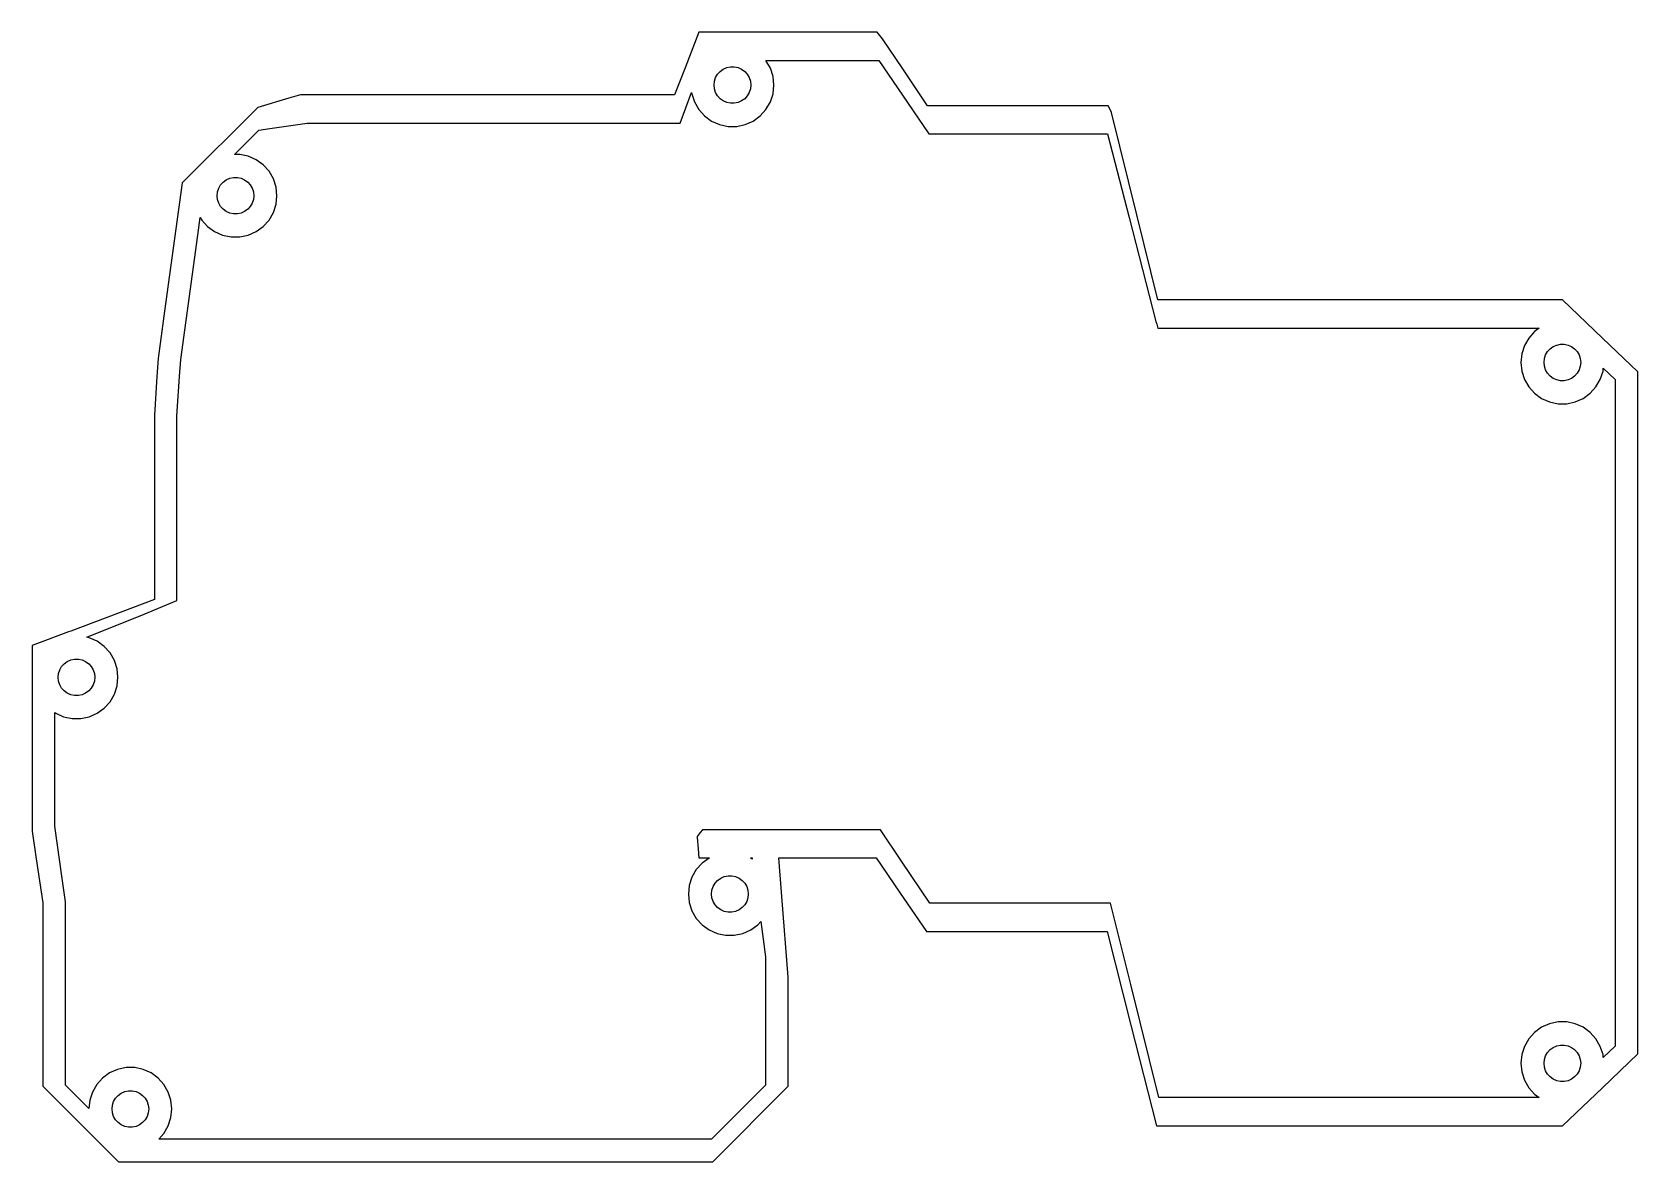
# Model space of a CAD drawing. Header units: metres. Extents: x -70 to 79, y -64 to 41.
import ezdxf

# ---------------------------------------------------------------- set-up
doc = ezdxf.new("R2010")
doc.units = ezdxf.units.M

msp = doc.modelspace()

# ---------------------------------------------------------------- linework, layer by layer
for p, q in [((-8.51162, 41.0799), (-9.79012, 37.7861)), ((-8.46964, 41.0799), (-8.51162, 41.0799)), ((0.34178, 41.0799), (-8.46964, 41.0799)), ((8.00571, 41.0799), (0.34178, 41.0799)), ((8.24614, 40.778), (8.00571, 41.0799)), ((8.49801, 40.4618), (8.24614, 40.778)), ((10.3811, 37.6675), (8.49801, 40.4618)), ((-9.79012, 37.7861), (-10.7707, 35.2599)), ((-6.78824, 37.177), (-6.55044, 37.4411)), ((-6.55044, 37.4411), (-6.26292, 37.65)), ((-6.26292, 37.65), (-5.93825, 37.7946)), ((-5.93825, 37.7946), (-5.59061, 37.8685)), ((-5.59061, 37.8685), (-5.23522, 37.8685)), ((-5.23522, 37.8685), (-4.88759, 37.7946)), ((-4.88759, 37.7946), (-4.56292, 37.65)), ((-4.56292, 37.65), (-4.27539, 37.4411)), ((-4.27539, 37.4411), (-4.03759, 37.177)), ((-2.2982, 38.4407), (-2.3197, 38.4646)), ((-2.3197, 38.4646), (1.51551, 38.4646)), ((-1.89577, 37.7437), (-2.2982, 38.4407)), ((-1.64705, 36.9782), (-1.89577, 37.7437)), ((1.51551, 38.4646), (8.16122, 38.4646)), ((8.16122, 38.4646), (9.89836, 35.9088)), ((12.6775, 34.2599), (10.3811, 37.6675)), ((-7.11292, 36.1778), (-7.07577, 36.5312)), ((-7.07577, 35.8243), (-7.11292, 36.1778)), ((-7.07577, 36.5312), (-6.96594, 36.8692)), ((-6.96594, 35.4863), (-7.07577, 35.8243)), ((-6.96594, 36.8692), (-6.78824, 37.177)), ((-4.03759, 37.177), (-3.85989, 36.8692)), ((-3.85989, 36.8692), (-3.75007, 36.5312)), ((-3.75007, 35.8243), (-3.85989, 35.4863)), ((-3.75007, 36.5312), (-3.71292, 36.1778)), ((-3.71292, 36.1778), (-3.75007, 35.8243)), ((-1.56292, 36.1778), (-1.64705, 36.9782)), ((-1.64705, 35.3773), (-1.56292, 36.1778)), ((9.89836, 35.9088), (12.7966, 31.6446)), ((-46.5361, 34.9489), (-49.4234, 34.1074)), ((-45.4689, 35.2599), (-46.5361, 34.9489)), ((-41.1027, 35.2599), (-45.4689, 35.2599)), ((-30.0362, 35.2599), (-41.1027, 35.2599)), ((-29.0912, 35.2599), (-30.0362, 35.2599)), ((-29.0628, 35.2599), (-29.0912, 35.2599)), ((-26.7179, 35.2599), (-29.0628, 35.2599)), ((-21.0838, 35.2599), (-26.7179, 35.2599)), ((-10.7707, 35.2599), (-21.0838, 35.2599)), ((-10.2481, 32.6446), (-9.19123, 35.4957)), ((-9.19123, 35.4957), (-9.17878, 35.3773)), ((-9.17878, 35.3773), (-8.93007, 34.6118)), ((-8.93007, 34.6118), (-8.52763, 33.9148)), ((-6.78824, 35.1785), (-6.96594, 35.4863)), ((-6.55044, 34.9144), (-6.78824, 35.1785)), ((-6.26292, 34.7055), (-6.55044, 34.9144)), ((-5.93825, 34.561), (-6.26292, 34.7055)), ((-5.59061, 34.4871), (-5.93825, 34.561)), ((-5.23522, 34.4871), (-5.59061, 34.4871)), ((-4.88759, 34.561), (-5.23522, 34.4871)), ((-4.56292, 34.7055), (-4.88759, 34.561)), ((-4.27539, 34.9144), (-4.56292, 34.7055)), ((-4.03759, 35.1785), (-4.27539, 34.9144)), ((-3.85989, 35.4863), (-4.03759, 35.1785)), ((-2.2982, 33.9148), (-1.89577, 34.6118)), ((-1.89577, 34.6118), (-1.64705, 35.3773)), ((21.2584, 34.2599), (12.6775, 34.2599)), ((21.3172, 34.2599), (21.2584, 34.2599)), ((29.4192, 34.2599), (21.3172, 34.2599)), ((29.5756, 33.9673), (29.4192, 34.2599)), ((-49.4234, 34.1074), (-56.4234, 27.1074)), ((-8.52763, 33.9148), (-7.98907, 33.3167)), ((-7.98907, 33.3167), (-7.33792, 32.8436)), ((-7.33792, 32.8436), (-6.60263, 32.5162)), ((-4.2232, 32.5162), (-3.48792, 32.8436)), ((-3.48792, 32.8436), (-2.83676, 33.3167)), ((-2.83676, 33.3167), (-2.2982, 33.9148)), ((29.7495, 33.6418), (29.5756, 33.9673)), ((32.0836, 24.1619), (29.7495, 33.6418)), ((-51.576, 29.7548), (-49.3234, 32.0074)), ((-49.3234, 32.0074), (-48.3003, 32.1531)), ((-48.3003, 32.1531), (-44.8487, 32.6446)), ((-44.8487, 32.6446), (-32.9815, 32.6446)), ((-32.9815, 32.6446), (-29.4662, 32.6446)), ((-29.4662, 32.6446), (-27.1254, 32.6446)), ((-27.1254, 32.6446), (-26.2462, 32.6446)), ((-26.2462, 32.6446), (-14.7949, 32.6446)), ((-14.7949, 32.6446), (-10.2481, 32.6446)), ((-6.60263, 32.5162), (-5.81535, 32.3489)), ((-5.81535, 32.3489), (-5.01048, 32.3489)), ((-5.01048, 32.3489), (-4.2232, 32.5162)), ((12.7966, 31.6446), (22.451, 31.6446)), ((22.451, 31.6446), (29.3678, 31.6446)), ((29.3678, 31.6446), (31.3664, 23.9104)), ((-51.0876, 29.7548), (-51.576, 29.7548)), ((-50.3003, 29.5874), (-51.0876, 29.7548)), ((-49.565, 29.2601), (-50.3003, 29.5874)), ((-48.9139, 28.787), (-49.565, 29.2601)), ((-48.3753, 28.1888), (-48.9139, 28.787)), ((-56.4234, 27.1074), (-58.054, 15.2332)), ((-53.0431, 26.6173), (-52.8654, 26.9251)), ((-52.8654, 26.9251), (-52.6276, 27.1892)), ((-52.6276, 27.1892), (-52.34, 27.3981)), ((-52.34, 27.3981), (-52.0154, 27.5427)), ((-52.0154, 27.5427), (-51.6677, 27.6166)), ((-51.6677, 27.6166), (-51.3123, 27.6166)), ((-51.3123, 27.6166), (-50.9647, 27.5427)), ((-50.9647, 27.5427), (-50.64, 27.3981)), ((-50.64, 27.3981), (-50.3525, 27.1892)), ((-50.3525, 27.1892), (-50.1147, 26.9251)), ((-50.1147, 26.9251), (-49.937, 26.6173)), ((-47.9729, 27.4918), (-48.3753, 28.1888)), ((-47.7242, 26.7263), (-47.9729, 27.4918)), ((-53.19, 25.9259), (-53.1529, 26.2793)), ((-53.1529, 25.5724), (-53.19, 25.9259)), ((-53.1529, 26.2793), (-53.0431, 26.6173)), ((-53.0431, 25.2344), (-53.1529, 25.5724)), ((-49.937, 26.6173), (-49.8272, 26.2793)), ((-49.8272, 25.5724), (-49.937, 25.2344)), ((-49.8272, 26.2793), (-49.79, 25.9259)), ((-49.79, 25.9259), (-49.8272, 25.5724)), ((-47.64, 25.9259), (-47.7242, 26.7263)), ((-47.7242, 25.1254), (-47.64, 25.9259)), ((-54.9746, 22.2655), (-54.7485, 23.9119)), ((-54.7485, 23.9119), (-54.6048, 23.6629)), ((-52.8654, 24.9266), (-53.0431, 25.2344)), ((-52.6276, 24.6625), (-52.8654, 24.9266)), ((-52.34, 24.4536), (-52.6276, 24.6625)), ((-52.0154, 24.3091), (-52.34, 24.4536)), ((-51.6677, 24.2352), (-52.0154, 24.3091)), ((-51.3123, 24.2352), (-51.6677, 24.2352)), ((-50.9647, 24.3091), (-51.3123, 24.2352)), ((-50.64, 24.4536), (-50.9647, 24.3091)), ((-50.3525, 24.6625), (-50.64, 24.4536)), ((-50.1147, 24.9266), (-50.3525, 24.6625)), ((-49.937, 25.2344), (-50.1147, 24.9266)), ((-48.3753, 23.6629), (-47.9729, 24.3599)), ((-47.9729, 24.3599), (-47.7242, 25.1254)), ((31.3664, 23.9104), (33.8594, 14.2627)), ((34.0292, 16.2599), (32.0836, 24.1619)), ((-54.6048, 23.6629), (-54.0662, 23.0648)), ((-54.0662, 23.0648), (-53.415, 22.5917)), ((-53.415, 22.5917), (-52.6798, 22.2643)), ((-50.3003, 22.2643), (-49.565, 22.5917)), ((-49.565, 22.5917), (-48.9139, 23.0648)), ((-48.9139, 23.0648), (-48.3753, 23.6629)), ((-56.5566, 10.7443), (-54.9746, 22.2655)), ((-52.6798, 22.2643), (-51.8925, 22.097)), ((-51.8925, 22.097), (-51.0876, 22.097)), ((-51.0876, 22.097), (-50.3003, 22.2643)), ((-58.054, 15.2332), (-58.6566, 10.8443)), ((41.9625, 16.2599), (34.0292, 16.2599)), ((50.8984, 16.2599), (41.9625, 16.2599)), ((52.5581, 16.2599), (50.8984, 16.2599)), ((71.539, 16.2599), (52.5581, 16.2599)), ((75.247, 12.7334), (71.539, 16.2599)), ((33.8594, 14.2627), (33.9289, 14.0039)), ((33.9289, 14.0039), (34.0252, 13.6446)), ((34.0252, 13.6446), (43.9277, 13.6446)), ((43.9277, 13.6446), (51.0157, 13.6446)), ((51.0157, 13.6446), (52.9426, 13.6446)), ((52.9426, 13.6446), (54.539, 13.6446)), ((54.539, 13.6446), (69.393, 13.6446)), ((69.393, 13.6446), (68.9628, 13.3321)), ((68.0218, 12.0369), (67.7731, 11.2714)), ((68.4243, 12.7339), (68.0218, 12.0369)), ((68.9628, 13.3321), (68.4243, 12.7339)), ((70.4015, 11.7343), (70.689, 11.9432)), ((70.689, 11.9432), (71.0137, 12.0877)), ((71.0137, 12.0877), (71.3613, 12.1616)), ((71.3613, 12.1616), (71.7167, 12.1616)), ((71.7167, 12.1616), (72.0643, 12.0877)), ((72.0643, 12.0877), (72.389, 11.9432)), ((72.389, 11.9432), (72.6765, 11.7343)), ((78.539, 9.60248), (75.247, 12.7334)), ((-58.6566, 10.8443), (-58.7678, 9.18308)), ((-56.6613, 9.18124), (-56.5566, 10.7443)), ((67.7731, 11.2714), (67.689, 10.4709)), ((67.689, 10.4709), (67.7731, 9.67049)), ((69.839, 10.4709), (69.8761, 10.8244)), ((69.8761, 10.1175), (69.839, 10.4709)), ((69.8761, 10.8244), (69.986, 11.1624)), ((69.986, 11.1624), (70.1637, 11.4702)), ((70.1637, 11.4702), (70.4015, 11.7343)), ((72.6765, 11.7343), (72.9143, 11.4702)), ((72.9143, 11.4702), (73.092, 11.1624)), ((73.092, 11.1624), (73.2018, 10.8244)), ((73.2018, 10.8244), (73.239, 10.4709)), ((73.239, 10.4709), (73.2018, 10.1175)), ((-58.7678, 9.18308), (-59.0077, 5.59999)), ((-56.9077, 5.5), (-56.6613, 9.18124)), ((67.7731, 9.67049), (68.0218, 8.90501)), ((69.986, 9.7795), (69.8761, 10.1175)), ((70.1637, 9.47172), (69.986, 9.7795)), ((70.4015, 9.2076), (70.1637, 9.47172)), ((70.689, 8.99871), (70.4015, 9.2076)), ((71.0137, 8.85415), (70.689, 8.99871)), ((72.389, 8.99871), (72.0643, 8.85415)), ((72.6765, 9.2076), (72.389, 8.99871)), ((72.9143, 9.47172), (72.6765, 9.2076)), ((73.092, 9.7795), (72.9143, 9.47172)), ((73.2018, 10.1175), (73.092, 9.7795)), ((75.0561, 8.90501), (75.3049, 9.67049)), ((75.3049, 9.67049), (75.3333, 9.94092)), ((75.3333, 9.94092), (76.439, 8.88933)), ((78.539, 9.55202), (78.539, 9.60248)), ((78.539, -2.31515), (78.539, 9.55202)), ((78.539, 9.55202), (78.539, 9.55202)), ((68.0218, 8.90501), (68.4243, 8.20798)), ((68.4243, 8.20798), (68.9628, 7.60984)), ((68.9628, 7.60984), (69.614, 7.13675)), ((71.3613, 8.78026), (71.0137, 8.85415)), ((71.7167, 8.78026), (71.3613, 8.78026)), ((72.0643, 8.85415), (71.7167, 8.78026)), ((73.464, 7.13675), (74.1151, 7.60984)), ((74.1151, 7.60984), (74.6537, 8.20798)), ((74.6537, 8.20798), (75.0561, 8.90501)), ((76.439, 8.88933), (76.439, 0.55431)), ((69.614, 7.13675), (70.3493, 6.80938)), ((70.3493, 6.80938), (71.1365, 6.64204)), ((71.1365, 6.64204), (71.9414, 6.64204)), ((71.9414, 6.64204), (72.7287, 6.80938)), ((72.7287, 6.80938), (73.464, 7.13675)), ((-59.0077, 5.59999), (-59.0077, -11.5)), ((-56.9077, -11.6), (-56.9077, 5.5)), ((76.439, 0.55431), (76.439, -7.2175)), ((78.539, -6.63517), (78.539, -2.31515)), ((76.439, -7.2175), (76.439, -9.45859)), ((78.539, -12.0374), (78.539, -6.63517)), ((76.439, -9.45859), (76.439, -13.55)), ((-59.0077, -11.5), (-66.7503, -14.4167)), ((-59.9506, -12.8391), (-56.9077, -11.6)), ((-56.9077, -11.6), (-56.9077, -11.6)), ((-65.2538, -14.9987), (-59.9506, -12.8391)), ((78.539, -31.9626), (78.539, -12.0374)), ((-66.9625, -14.4966), (-70.3401, -15.769)), ((-66.7503, -14.4167), (-66.9625, -14.4966)), ((76.439, -13.55), (76.439, -30.45)), ((-70.3401, -15.769), (-70.3401, -15.769)), ((-70.3401, -15.769), (-70.3401, -20.9716)), ((-65.0411, -15.0439), (-65.2538, -14.9987)), ((-64.3058, -15.3713), (-65.0411, -15.0439)), ((-63.6546, -15.8444), (-64.3058, -15.3713)), ((-63.1161, -16.4425), (-63.6546, -15.8444)), ((-67.7838, -18.014), (-67.6061, -17.7062)), ((-67.6061, -17.7062), (-67.3683, -17.4421)), ((-67.3683, -17.4421), (-67.0808, -17.2332)), ((-67.0808, -17.2332), (-66.7561, -17.0887)), ((-66.7561, -17.0887), (-66.4085, -17.0148)), ((-66.4085, -17.0148), (-66.0531, -17.0148)), ((-66.0531, -17.0148), (-65.7055, -17.0887)), ((-65.7055, -17.0887), (-65.3808, -17.2332)), ((-65.3808, -17.2332), (-65.0933, -17.4421)), ((-65.0933, -17.4421), (-64.8555, -17.7062)), ((-64.8555, -17.7062), (-64.6778, -18.014)), ((-62.7137, -17.1395), (-63.1161, -16.4425)), ((-62.4649, -17.905), (-62.7137, -17.1395)), ((-67.9308, -18.7055), (-67.8937, -18.352)), ((-67.8937, -19.0589), (-67.9308, -18.7055)), ((-67.8937, -18.352), (-67.7838, -18.014)), ((-67.7838, -19.3969), (-67.8937, -19.0589)), ((-64.6778, -18.014), (-64.568, -18.352)), ((-64.568, -19.0589), (-64.6778, -19.3969)), ((-64.568, -18.352), (-64.5308, -18.7055)), ((-64.5308, -18.7055), (-64.568, -19.0589)), ((-62.3808, -18.7055), (-62.4649, -17.905)), ((-62.4649, -19.5059), (-62.3808, -18.7055)), ((-67.6061, -19.7047), (-67.7838, -19.3969)), ((-67.3683, -19.9688), (-67.6061, -19.7047)), ((-67.0808, -20.1777), (-67.3683, -19.9688)), ((-66.7561, -20.3223), (-67.0808, -20.1777)), ((-66.4085, -20.3962), (-66.7561, -20.3223)), ((-66.0531, -20.3962), (-66.4085, -20.3962)), ((-65.7055, -20.3223), (-66.0531, -20.3962)), ((-65.3808, -20.1777), (-65.7055, -20.3223)), ((-65.0933, -19.9688), (-65.3808, -20.1777)), ((-64.8555, -19.7047), (-65.0933, -19.9688)), ((-64.6778, -19.3969), (-64.8555, -19.7047)), ((-63.1161, -20.9684), (-62.7137, -20.2714)), ((-62.7137, -20.2714), (-62.4649, -19.5059)), ((-70.3401, -20.9716), (-70.3401, -32.8493)), ((-68.2401, -28.4371), (-68.2401, -21.9784)), ((-68.2401, -21.9784), (-68.1558, -22.0397)), ((-68.1558, -22.0397), (-67.4205, -22.367)), ((-65.0411, -22.367), (-64.3058, -22.0397)), ((-64.3058, -22.0397), (-63.6546, -21.5666)), ((-63.6546, -21.5666), (-63.1161, -20.9684)), ((-67.4205, -22.367), (-66.6332, -22.5344)), ((-66.6332, -22.5344), (-65.8284, -22.5344)), ((-65.8284, -22.5344), (-65.0411, -22.367)), ((-68.2401, -32.5108), (-68.2401, -28.4371)), ((76.439, -30.45), (76.439, -34.5414)), ((-67.5489, -37.3472), (-68.2401, -32.5108)), ((78.539, -37.3648), (78.539, -31.9626)), ((-70.3401, -32.8493), (-70.3401, -32.9566)), ((-70.3401, -32.9566), (-69.9532, -35.5301)), ((-8.40688, -33.1003), (-8.67957, -33.4427)), ((-8.67957, -33.4427), (-8.67514, -33.4953)), ((-8.67514, -33.4953), (-8.67158, -33.5378)), ((-8.67158, -33.5378), (-8.58288, -34.5925)), ((-8.40686, -33.1003), (-8.40688, -33.1003)), ((-8.18727, -32.8246), (-8.40686, -33.1003)), ((1.51551, -32.8246), (-8.18727, -32.8246)), ((8.33005, -32.8246), (1.51551, -32.8246)), ((10.2795, -35.7371), (8.33005, -32.8246)), ((8.33005, -32.8246), (8.33005, -32.8246)), ((-69.9532, -35.5301), (-69.3401, -39.6074)), ((-8.58288, -34.5925), (-8.51162, -35.4399)), ((-8.51162, -35.4399), (-8.46964, -35.4399)), ((-8.46964, -35.4399), (-7.53993, -35.4399)), ((-7.56803, -35.4524), (-8.21918, -35.9255)), ((-7.53993, -35.4399), (-7.56803, -35.4524)), ((-3.74613, -35.4399), (-3.58389, -35.4399)), ((-3.71803, -35.4524), (-3.74613, -35.4399)), ((-3.56734, -35.5619), (-3.71803, -35.4524)), ((-3.58389, -35.4399), (-3.56734, -35.5619)), ((-0.83021, -39.0215), (-1.11253, -35.4399)), ((-1.11253, -35.4399), (0.34178, -35.4399)), ((0.34178, -35.4399), (7.90911, -35.4399)), ((7.90911, -35.4399), (10.0795, -38.6095)), ((76.439, -34.5414), (76.439, -36.7825)), ((-8.75774, -36.5236), (-9.16018, -37.2206)), ((-8.21918, -35.9255), (-8.75774, -36.5236)), ((-6.49303, -37.3143), (-6.16836, -37.1698)), ((-6.16836, -37.1698), (-5.82073, -37.0959)), ((-5.82073, -37.0959), (-5.46533, -37.0959)), ((-5.46533, -37.0959), (-5.1177, -37.1698)), ((-5.1177, -37.1698), (-4.79303, -37.3143)), ((12.8951, -39.6446), (10.2795, -35.7371)), ((76.439, -36.7825), (76.439, -44.5543)), ((-67.2401, -39.5074), (-67.5489, -37.3472)), ((-9.4089, -37.9861), (-9.49303, -38.7866)), ((-9.16018, -37.2206), (-9.4089, -37.9861)), ((-7.34303, -38.7866), (-7.30588, -38.4331)), ((-7.30588, -38.4331), (-7.19606, -38.0951)), ((-7.19606, -38.0951), (-7.01836, -37.7873)), ((-7.01836, -37.7873), (-6.78055, -37.5232)), ((-6.78055, -37.5232), (-6.49303, -37.3143)), ((-4.79303, -37.3143), (-4.50551, -37.5232)), ((-4.50551, -37.5232), (-4.2677, -37.7873)), ((-4.2677, -37.7873), (-4.09, -38.0951)), ((-4.09, -38.0951), (-3.98018, -38.4331)), ((-3.98018, -38.4331), (-3.94303, -38.7866)), ((10.0795, -38.6095), (12.579, -42.2599)), ((78.539, -41.6848), (78.539, -37.3648)), ((-69.3401, -39.6074), (-69.3401, -56.6074)), ((-67.2401, -56.5074), (-67.2401, -39.5074)), ((-9.49303, -38.7866), (-9.4089, -39.587)), ((-9.4089, -39.587), (-9.16018, -40.3525)), ((-7.30588, -39.14), (-7.34303, -38.7866)), ((-7.19606, -39.478), (-7.30588, -39.14)), ((-7.01836, -39.7858), (-7.19606, -39.478)), ((-6.78055, -40.0499), (-7.01836, -39.7858)), ((-6.49303, -40.2588), (-6.78055, -40.0499)), ((-4.50551, -40.0499), (-4.79303, -40.2588)), ((-4.2677, -39.7858), (-4.50551, -40.0499)), ((-4.09, -39.478), (-4.2677, -39.7858)), ((-3.98018, -39.14), (-4.09, -39.478)), ((-3.94303, -38.7866), (-3.98018, -39.14)), ((-0.24014, -46.5074), (-0.83021, -39.0215)), ((22.451, -39.6446), (12.8951, -39.6446)), ((29.6368, -39.6446), (22.451, -39.6446)), ((31.5167, -47.1843), (29.6368, -39.6446)), ((29.6368, -39.6446), (29.6368, -39.6446)), ((-9.16018, -40.3525), (-8.75774, -41.0496)), ((-8.75774, -41.0496), (-8.21918, -41.6477)), ((-8.21918, -41.6477), (-7.56803, -42.1208)), ((-6.16836, -40.4034), (-6.49303, -40.2588)), ((-5.82073, -40.4773), (-6.16836, -40.4034)), ((-5.46533, -40.4773), (-5.82073, -40.4773)), ((-5.1177, -40.4034), (-5.46533, -40.4773)), ((-4.79303, -40.2588), (-5.1177, -40.4034)), ((-3.71803, -42.1208), (-3.06688, -41.6477)), ((-3.06688, -41.6477), (-2.78426, -41.3338)), ((-2.78426, -41.3338), (-2.34014, -44.6074)), ((78.539, -53.552), (78.539, -41.6848)), ((-7.56803, -42.1208), (-6.83275, -42.4481)), ((-6.83275, -42.4481), (-6.04546, -42.6155)), ((-6.04546, -42.6155), (-5.2406, -42.6155)), ((-5.2406, -42.6155), (-4.45331, -42.4481)), ((-4.45331, -42.4481), (-3.71803, -42.1208)), ((12.579, -42.2599), (12.579, -42.2599)), ((12.579, -42.2599), (21.2584, -42.2599)), ((21.2584, -42.2599), (21.3172, -42.2599)), ((21.3172, -42.2599), (29.3207, -42.2599)), ((29.3207, -42.2599), (31.5337, -50.9282)), ((-2.34014, -44.6074), (-2.34014, -56.5074)), ((76.439, -44.5543), (76.439, -52.8893)), ((-0.24014, -56.6074), (-0.24014, -46.5074)), ((34.1248, -57.6446), (31.5167, -47.1843)), ((31.5337, -50.9282), (33.916, -60.2599)), ((68.9628, -51.6098), (68.4243, -52.208)), ((69.614, -51.1368), (68.9628, -51.6098)), ((70.3493, -50.8094), (69.614, -51.1368)), ((71.1365, -50.642), (70.3493, -50.8094)), ((71.9414, -50.642), (71.1365, -50.642)), ((72.7287, -50.8094), (71.9414, -50.642)), ((73.464, -51.1368), (72.7287, -50.8094)), ((74.1151, -51.6098), (73.464, -51.1368)), ((74.6537, -52.208), (74.1151, -51.6098)), ((68.0218, -52.905), (67.7731, -53.6705)), ((68.4243, -52.208), (68.0218, -52.905)), ((69.986, -53.7795), (70.1637, -53.4717)), ((70.1637, -53.4717), (70.4015, -53.2076)), ((70.4015, -53.2076), (70.689, -52.9987)), ((70.689, -52.9987), (71.0137, -52.8542)), ((71.0137, -52.8542), (71.3613, -52.7803)), ((71.3613, -52.7803), (71.7167, -52.7803)), ((71.7167, -52.7803), (72.0643, -52.8542)), ((72.0643, -52.8542), (72.389, -52.9987)), ((72.389, -52.9987), (72.6765, -53.2076)), ((72.6765, -53.2076), (72.9143, -53.4717)), ((72.9143, -53.4717), (73.092, -53.7795)), ((75.0561, -52.905), (74.6537, -52.208)), ((75.3049, -53.6705), (75.0561, -52.905)), ((76.439, -52.8893), (75.3333, -53.9409)), ((78.539, -53.6025), (78.539, -53.552)), ((78.539, -53.552), (78.539, -53.552)), ((-62.4205, -55.0439), (-63.1558, -55.3713)), ((-61.6332, -54.8766), (-62.4205, -55.0439)), ((-60.8284, -54.8766), (-61.6332, -54.8766)), ((-60.0411, -55.0439), (-60.8284, -54.8766)), ((-59.3058, -55.3713), (-60.0411, -55.0439)), ((67.7731, -53.6705), (67.689, -54.4709)), ((67.689, -54.4709), (67.7731, -55.2714)), ((69.839, -54.4709), (69.8761, -54.1175)), ((69.8761, -54.8244), (69.839, -54.4709)), ((69.8761, -54.1175), (69.986, -53.7795)), ((69.986, -55.1624), (69.8761, -54.8244)), ((73.092, -53.7795), (73.2018, -54.1175)), ((73.2018, -54.8244), (73.092, -55.1624)), ((73.2018, -54.1175), (73.239, -54.4709)), ((73.239, -54.4709), (73.2018, -54.8244)), ((75.247, -56.7334), (78.539, -53.6025)), ((75.3333, -53.9409), (75.3049, -53.6705)), ((-65.0771, -58.6704), (-67.2401, -56.5074)), ((-64.3455, -56.4425), (-64.748, -57.1395)), ((-63.807, -55.8444), (-64.3455, -56.4425)), ((-63.1558, -55.3713), (-63.807, -55.8444)), ((-58.6546, -55.8444), (-59.3058, -55.3713)), ((-58.1161, -56.4425), (-58.6546, -55.8444)), ((-57.7137, -57.1395), (-58.1161, -56.4425)), ((-2.34014, -56.5074), (-7.34014, -61.5074)), ((67.7731, -55.2714), (68.0218, -56.0369)), ((68.0218, -56.0369), (68.4243, -56.7339)), ((70.1637, -55.4702), (69.986, -55.1624)), ((70.4015, -55.7343), (70.1637, -55.4702)), ((70.689, -55.9432), (70.4015, -55.7343)), ((71.0137, -56.0877), (70.689, -55.9432)), ((71.3613, -56.1616), (71.0137, -56.0877)), ((71.7167, -56.1616), (71.3613, -56.1616)), ((72.0643, -56.0877), (71.7167, -56.1616)), ((72.389, -55.9432), (72.0643, -56.0877)), ((72.6765, -55.7343), (72.389, -55.9432)), ((72.9143, -55.4702), (72.6765, -55.7343)), ((73.092, -55.1624), (72.9143, -55.4702)), ((-69.3401, -56.6074), (-62.3401, -63.6074)), ((-64.9967, -57.905), (-65.0771, -58.6704)), ((-64.748, -57.1395), (-64.9967, -57.905)), ((-62.8937, -58.352), (-62.7838, -58.014)), ((-62.7838, -58.014), (-62.6061, -57.7062)), ((-62.6061, -57.7062), (-62.3683, -57.4421)), ((-62.3683, -57.4421), (-62.0808, -57.2332)), ((-62.0808, -57.2332), (-61.7561, -57.0887)), ((-61.7561, -57.0887), (-61.4085, -57.0148)), ((-61.4085, -57.0148), (-61.0531, -57.0148)), ((-61.0531, -57.0148), (-60.7055, -57.0887)), ((-60.7055, -57.0887), (-60.3808, -57.2332)), ((-60.3808, -57.2332), (-60.0933, -57.4421)), ((-60.0933, -57.4421), (-59.8555, -57.7062)), ((-59.8555, -57.7062), (-59.6778, -58.014)), ((-59.6778, -58.014), (-59.568, -58.352)), ((-57.4649, -57.905), (-57.7137, -57.1395)), ((-57.3808, -58.7055), (-57.4649, -57.905)), ((-7.24014, -63.6074), (-0.24014, -56.6074)), ((-0.24014, -56.6074), (-0.24014, -56.6074)), ((43.9277, -57.6446), (34.1248, -57.6446)), ((51.0157, -57.6446), (43.9277, -57.6446)), ((52.9426, -57.6446), (51.0157, -57.6446)), ((54.539, -57.6446), (52.9426, -57.6446)), ((69.393, -57.6446), (54.539, -57.6446)), ((68.4243, -56.7339), (68.9628, -57.3321)), ((68.9628, -57.3321), (69.393, -57.6446)), ((71.539, -60.2599), (75.247, -56.7334)), ((-62.9308, -58.7055), (-62.8937, -58.352)), ((-62.8937, -59.0589), (-62.9308, -58.7055)), ((-62.7838, -59.3969), (-62.8937, -59.0589)), ((-62.6061, -59.7047), (-62.7838, -59.3969)), ((-59.6778, -59.3969), (-59.8555, -59.7047)), ((-59.568, -59.0589), (-59.6778, -59.3969)), ((-59.568, -58.352), (-59.5308, -58.7055)), ((-59.5308, -58.7055), (-59.568, -59.0589)), ((-57.7137, -60.2714), (-57.4649, -59.5059)), ((-57.4649, -59.5059), (-57.3808, -58.7055)), ((-62.3683, -59.9688), (-62.6061, -59.7047)), ((-62.0808, -60.1777), (-62.3683, -59.9688)), ((-61.7561, -60.3223), (-62.0808, -60.1777)), ((-61.4085, -60.3962), (-61.7561, -60.3223)), ((-61.0531, -60.3962), (-61.4085, -60.3962)), ((-60.7055, -60.3223), (-61.0531, -60.3962)), ((-60.3808, -60.1777), (-60.7055, -60.3223)), ((-60.0933, -59.9688), (-60.3808, -60.1777)), ((-59.8555, -59.7047), (-60.0933, -59.9688)), ((-58.6014, -61.5074), (-58.1161, -60.9684)), ((-58.1161, -60.9684), (-57.7137, -60.2714)), ((33.916, -60.2599), (33.96, -60.2599)), ((33.96, -60.2599), (41.9625, -60.2599)), ((41.9625, -60.2599), (50.8984, -60.2599)), ((50.8984, -60.2599), (52.5581, -60.2599)), ((52.5581, -60.2599), (71.539, -60.2599)), ((-7.34014, -61.5074), (-58.6014, -61.5074)), ((-62.3401, -63.6074), (-7.24014, -63.6074))]:
    msp.add_line(p, q)

doc.saveas('drawing.dxf')
